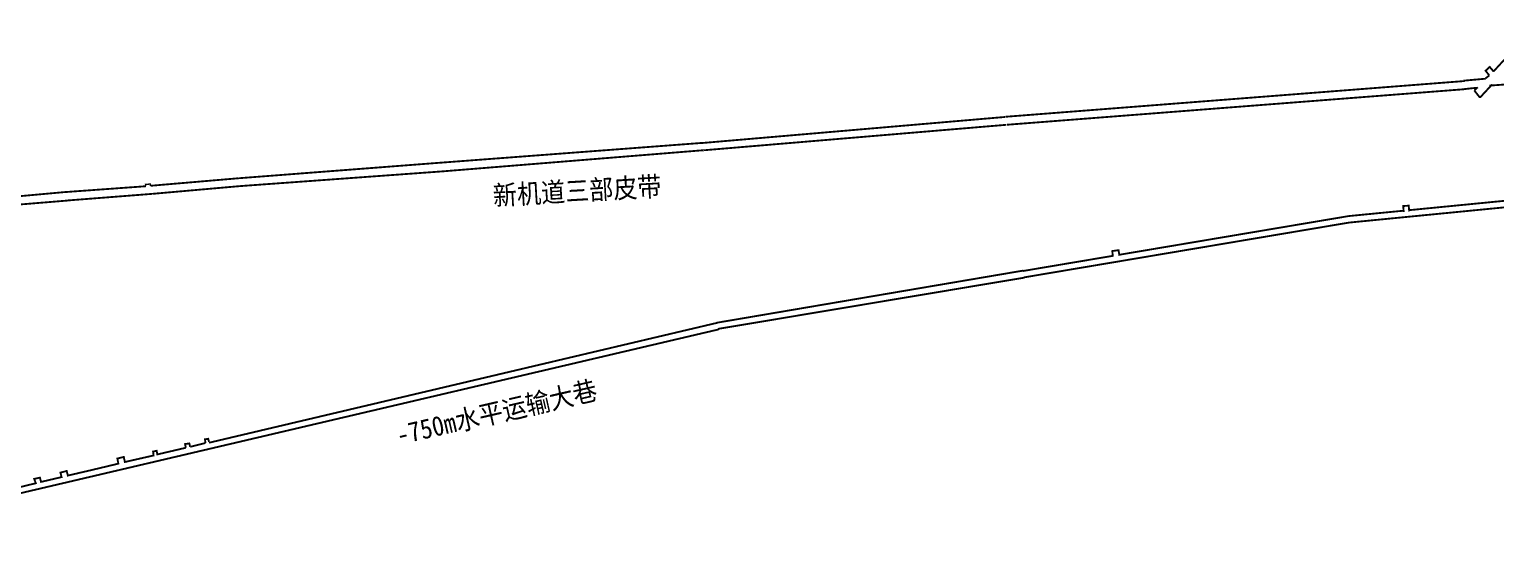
# Model space of a CAD drawing. Extents: x 39491721 to 39501025, y 3850790 to 3853755.
# Drawn here: x 39497289 to 39498082, y 3852465 to 3852744 of the extents above; entities that cross this region are included whole.
import ezdxf

# ---------------------------------------------------------------- set-up
doc = ezdxf.new("R2010")
doc.units = 0
doc.header["$MEASUREMENT"] = 0
for name, color, linetype in [('岩巷', 7, 'Continuous'), ('岩巷道名', 7, 'Continuous'), ('巷道名称', 7, 'Continuous'), ('煤巷', 7, 'Continuous')]:
    doc.layers.add(name, color=color, linetype=linetype)
doc.styles.add('HZ', font='', dxfattribs={"width": 0.8})
doc.styles.get('HZ').set_extended_font_data('SimSun')

msp = doc.modelspace()

# ---------------------------------------------------------------- linework, layer by layer
at = {"layer": '岩巷', "color": 23, "const_width": 1}
for points in [[(39498080.97, 3852720.72), (39498101.42, 3852743.02)], [(39498078.71, 3852718.6), (39498076.7, 3852721.17), (39498078.95, 3852723.21), (39498081.06, 3852720.71)], [(39498064.8, 3852715.77), (39498076.81, 3852716.85)], [(39498080.22, 3852713.71), (39498073.65, 3852706.61)], [(39498078.71, 3852718.6), (39498076.71, 3852717.05)], [(39498078.81, 3852713.1), (39498170.2, 3852719.8)], [(39498065.04, 3852711.2), (39498071.88, 3852711.95)], [(39498070.57, 3852710.5), (39498073.71, 3852706.56)], [(39498072.5, 3852712.21), (39498070.64, 3852710.55)], [(39497826.83, 3852609.41), (39498002.87, 3852639.07), (39498109.51, 3852649.51)], [(39498109.53, 3852653.05), (39498035.34, 3852645.78)], [(39498032.36, 3852645.49), (39498002.68, 3852642.59), (39497878.57, 3852621.67)], [(39498035.39, 3852645.07), (39498035.14, 3852648.22), (39498032.14, 3852648.01), (39498032.41, 3852644.83)], [(39497875.09, 3852621.09), (39497826.49, 3852612.9)], [(39497878.65, 3852621.14), (39497878.17, 3852624.15), (39497874.79, 3852623.68), (39497875.13, 3852620.69)], [(39497826.79, 3852613.14), (39497660.76, 3852584.91)], [(39497661.6, 3852581.61), (39497827.21, 3852609.3)], [(39497167.73, 3852465.48), (39497661.97, 3852581.35)], [(39497660.82, 3852584.82), (39497386.23, 3852520.07)], [(39497373.67, 3852517.35), (39497358.26, 3852513.74), (39497357.9, 3852515.72), (39497355.96, 3852515.31), (39497356.22, 3852513.18), (39497340.68, 3852509.65), (39497340.11, 3852512.38), (39497336.65, 3852511.52), (39497337.17, 3852508.76), (39497323.03, 3852505.38), (39497309.84, 3852502.32), (39497309.23, 3852504.8), (39497305.85, 3852503.93), (39497306.47, 3852501.49), (39497295.34, 3852498.89), (39497294.75, 3852501.2), (39497291.65, 3852500.53), (39497292.53, 3852498.17), (39497279.58, 3852495.02), (39497273.53, 3852493.68), (39497273.01, 3852495.53), (39497270.69, 3852495.26), (39497271.1, 3852493.02), (39497262.43, 3852490.97)], [(39497376.03, 3852517.86), (39497375.56, 3852519.69), (39497373.26, 3852519.35), (39497373.67, 3852517.35)], [(39497384.29, 3852519.91), (39497376.03, 3852517.86)], [(39497386.2, 3852520.45), (39497385.8, 3852522.2), (39497384.01, 3852521.93), (39497384.29, 3852519.91)]]:
    msp.add_lwpolyline(points, dxfattribs=at)
at = {"layer": '煤巷', "color": 7}
for points, const_width in [([(39497816.91, 3852696.25), (39498065.35, 3852715.58)], 1), ([(39497817.6, 3852691.93), (39498065.16, 3852711.15)], 1), ([(39497652.75, 3852682.06), (39497762.58, 3852691.5), (39497816.78, 3852696.16)], 1), ([(39497653.52, 3852678.13), (39497761.43, 3852687.21), (39497817.26, 3852691.9)], 1), ([(39497512.01, 3852671.48), (39497653.18, 3852682.15)], 1), ([(39497512.36, 3852666.74), (39497653.47, 3852678.17)], 1), ([(39497402.2, 3852663.03), (39497448.53, 3852666.6), (39497513.12, 3852671.57)], 1), ([(39497402.53, 3852658.75), (39497449.28, 3852662.15), (39497513.47, 3852666.82)], 1), ([(39497309.27, 3852655.62), (39497352.08, 3852658.72)], 1), ([(39497351.97, 3852658.76), (39497351.88, 3852659.68), (39497354.42, 3852659.9), (39497354.48, 3852658.9)], 0.75), ([(39497402.17, 3852663.03), (39497354.7, 3852658.97)], 1), ([(39497402.58, 3852658.75), (39497355.46, 3852654.59)], 1), ([(39497309.2, 3852655.65), (39497275.17, 3852652.56)], 1), ([(39497309.58, 3852650.96), (39497275.57, 3852648.17)], 1), ([(39497309.56, 3852651.01), (39497355.32, 3852654.58)], 1)]:
    msp.add_lwpolyline(points, dxfattribs=dict(at, const_width=const_width))

# ---------------------------------------------------------------- texts
at = {"layer": '岩巷道名', "color": 7, "style": 'HZ', "width": 0.9}
msp.add_text('-750m水平运输大巷', height=10.625, rotation=12.94538, dxfattribs=at).set_placement((39497489.01, 3852518.9))
at = {"layer": '巷道名称', "color": 7, "style": 'HZ', "width": 0.9}
msp.add_text('新机道三部皮带', height=10.625, rotation=3.28538, dxfattribs=at).set_placement((39497540.07, 3852648.32))

doc.saveas('drawing.dxf')
